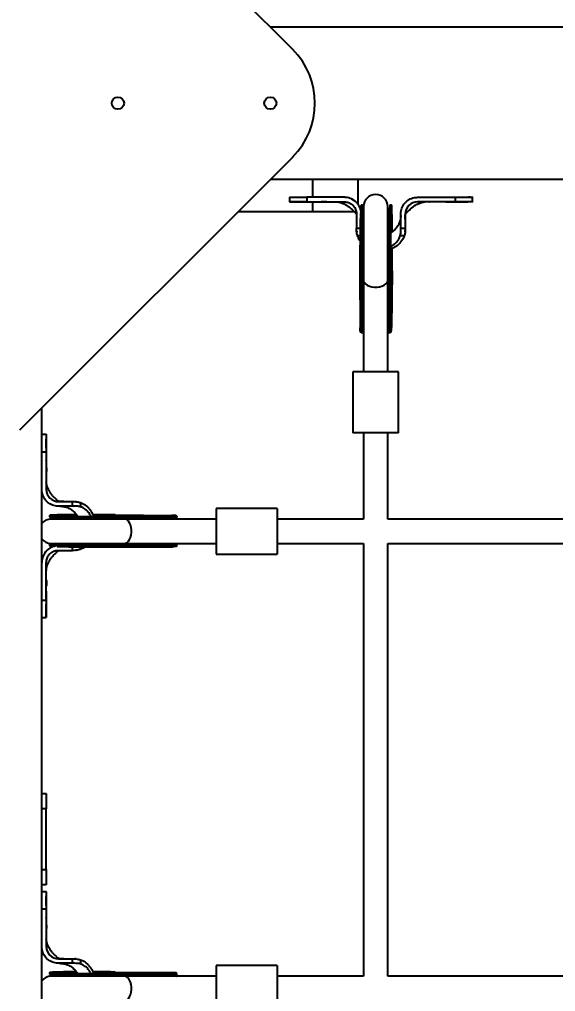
# Model space of a CAD drawing. Header units: millimetres. Extents: x -5107 to 5368, y -4871 to 3692.
# Drawn here: x -1347 to -995, y 109 to 747 of the extents above; entities that cross this region are included whole.
import ezdxf

# ---------------------------------------------------------------- set-up
doc = ezdxf.new("R2010")
doc.units = ezdxf.units.MM
for name, color, linetype in [('DIKOM_ОБЪЕКТ', 7, 'Continuous'), ('DIKOM_РАЗМЕР_ЗОНА', 7, 'Continuous'), ('DIKOM_РАЗМЕР_ОБЪЕКТА', 7, 'Continuous')]:
    doc.layers.add(name, color=color, linetype=linetype)
doc.styles.add('style1', font='arial.ttf', dxfattribs={"width": 0.8})
doc.dimstyles.new('1-50', dxfattribs={"dimtxt": 300, "dimasz": 200, "dimexe": 100, "dimexo": 0, "dimgap": 100, "dimtad": 1, "dimdec": 0, "dimtxsty": 'style1', "dimcen": 0, "dimclrd": 7, "dimclre": 7, "dimadec": 1, "dimazin": 2, "dimtfac": 1, "dimtdec": 0, "dimtmove": 0, "dimatfit": 3, "dimfxl": 0, "dimlwd": 25, "dimlwe": 18, "dimarcsym": 0})

# ---------------------------------------------------------------- blocks, each defined once
blk = doc.blocks.new('*D1')
at = {"layer": 'Defpoints', "color": 0, "transparency": 16777216}
for p in [(-657.22, 2191.71), (-3179.73, -2108.29), (-657.22, -2108.29)]:
    blk.add_point(p, dxfattribs=at)
at = {"layer": 'DIKOM_РАЗМЕР_ОБЪЕКТА', "color": 7, "lineweight": 18, "transparency": 16777216}
for p, q in [((-657.22, 2191.71), (-3279.73, 2191.71)), ((-657.22, -2108.29), (-3279.73, -2108.29))]:
    blk.add_line(p, q, dxfattribs=at)
at = {"layer": 'DIKOM_РАЗМЕР_ОБЪЕКТА', "color": 7, "lineweight": 25, "transparency": 16777216}
blk.add_line((-3179.73, 1991.71), (-3179.73, -1908.29), dxfattribs=at)
at = {"layer": 'DIKOM_РАЗМЕР_ОБЪЕКТА', "color": 7, "transparency": 16777216}
for points in [[(-3213.07, 1991.71), (-3146.4, 1991.71), (-3179.73, 2191.71)], [(-3213.07, -1908.29), (-3146.4, -1908.29), (-3179.73, -2108.29)]]:
    blk.add_solid(points, dxfattribs=at)
at = {"layer": 'DIKOM_РАЗМЕР_ОБЪЕКТА', "color": 0, "transparency": 16777216, "insert": (-3433.01, -12.59), "char_height": 300, "attachment_point": 5, "rotation": 90, "style": 'style1'}
blk.add_mtext('4300', dxfattribs=at)
blk = doc.blocks.new('*D3')
at = {"layer": 'Defpoints', "color": 0, "transparency": 16777216}
for p in [(-1157.22, 3691.71), (-4657.36, -3608.29), (-1157.22, -3608.29)]:
    blk.add_point(p, dxfattribs=at)
at = {"layer": 'DIKOM_РАЗМЕР_ЗОНА', "color": 7, "lineweight": 18, "transparency": 16777216}
for p, q in [((-1157.22, 3691.71), (-4757.36, 3691.71)), ((-1157.22, -3608.29), (-4757.36, -3608.29))]:
    blk.add_line(p, q, dxfattribs=at)
at = {"layer": 'DIKOM_РАЗМЕР_ЗОНА', "color": 7, "lineweight": 25, "transparency": 16777216}
blk.add_line((-4657.36, 3491.71), (-4657.36, -3408.29), dxfattribs=at)
at = {"layer": 'DIKOM_РАЗМЕР_ЗОНА', "color": 7, "transparency": 16777216}
for points in [[(-4690.69, 3491.71), (-4624.02, 3491.71), (-4657.36, 3691.71)], [(-4690.69, -3408.29), (-4624.02, -3408.29), (-4657.36, -3608.29)]]:
    blk.add_solid(points, dxfattribs=at)
at = {"layer": 'DIKOM_РАЗМЕР_ЗОНА', "color": 0, "transparency": 16777216, "insert": (-4910.63, 41.71), "char_height": 300, "attachment_point": 5, "rotation": 90, "style": 'style1'}
blk.add_mtext('7300', dxfattribs=at)

msp = doc.modelspace()

# ---------------------------------------------------------------- linework, layer by layer
at = {"layer": 'DIKOM_ОБЪЕКТ'}
for p, q in [((-1167.57, 727.06), (-1346.86, 906.35)), ((-132.22, 741.71), (-1182.22, 741.71)), ((-1167.57, 656.35), (-1346.86, 477.06)), ((-132.22, 641.71), (-1182.22, 641.71)), ((-1154.64, 641.71), (-1154.64, 629.95)), ((-1124.64, 625.23), (-1124.64, 641.71)), ((-1169.65, 629.95), (-1169.65, 626.95)), ((-1169.65, 626.95), (-1164.37, 626.95)), ((-1163.06, 626.95), (-1166.16, 626.95)), ((-1163.28, 626.95), (-1165.53, 626.95)), ((-1158.37, 629.95), (-1158.37, 626.95)), ((-1133.65, 629.95), (-1158.37, 629.95)), ((-1158.37, 626.95), (-1133.65, 626.95)), ((-1154.64, 626.95), (-1154.64, 620.71)), ((-1126.92, 627.65), (-1128.67, 628.7)), ((-1126.21, 626.99), (-1126.54, 627.29)), ((-1085.65, 629.95), (-1060.93, 629.95)), ((-1060.93, 626.95), (-1085.65, 626.95)), ((-1062.16, 626.95), (-1055.53, 626.95)), ((-1060.93, 629.95), (-1060.93, 626.95)), ((-1060.76, 626.95), (-1060.36, 626.95)), ((-1055.46, 626.95), (-1052.72, 626.95)), ((-1049.65, 626.95), (-1049.65, 629.95)), ((-1203.22, 620.71), (-1154.64, 620.71)), ((-1154.64, 620.71), (-1127.28, 620.71)), ((-1125.65, 618.95), (-1125.65, 617.95)), ((-1121.7, 624.85), (-1122.7, 624.85)), ((-1121.09, 623.77), (-1121.09, 575.77)), ((-1105.09, 575.77), (-1105.09, 623.77)), ((-1102.71, 624.77), (-1103.71, 624.78)), ((-1096.65, 617.95), (-1096.65, 618.95)), ((-1093.65, 618.95), (-1093.65, 617.95)), ((-1125.65, 617.95), (-1125.65, 609.81)), ((-1096.65, 609.81), (-1096.65, 617.95)), ((-1093.65, 617.95), (-1093.65, 609.81)), ((-1125.65, 609.81), (-1123.27, 609.81)), ((-1125.57, 607.7), (-1125.55, 607.13)), ((-1096.65, 609.81), (-1093.65, 609.81)), ((-1093.71, 607.32), (-1093.7, 608.11)), ((-1093.7, 607.6), (-1093.68, 608.3)), ((-1123.34, 604.6), (-1124.98, 604.6)), ((-1094.32, 604.6), (-1097.03, 604.6)), ((-1123.41, 580.91), (-1122.41, 580.91)), ((-1123.41, 580.91), (-1123.23, 544.24)), ((-1122.41, 580.91), (-1122.23, 544.23)), ((-1104.57, 581.58), (-1104.42, 580.99)), ((-1104.42, 580.84), (-1103.42, 580.84)), ((-1104.42, 580.84), (-1104.23, 544.16)), ((-1103.42, 580.84), (-1103.41, 580.92)), ((-1103.42, 580.84), (-1103.23, 544.16)), ((-1103.22, 543.13), (-1103.41, 580.92)), ((-1102.33, 581.81), (-1102.77, 544.55)), ((-1121.09, 575.77), (-1121.09, 515.49)), ((-1105.09, 515.49), (-1105.09, 575.77)), ((-1123.23, 544.24), (-1122.23, 544.23)), ((-1104.23, 544.16), (-1103.23, 544.16)), ((-1122.69, 541.35), (-1121.64, 541.35)), ((-1104.67, 541.28), (-1103.61, 541.28)), ((-1128.09, 515.49), (-1128.09, 475.49)), ((-1113.09, 515.49), (-1128.09, 515.49)), ((-1098.09, 515.49), (-1113.09, 515.49)), ((-1098.09, 475.49), (-1098.09, 515.49)), ((-1332.22, -808.29), (-1332.22, 491.71)), ((-1329.22, 474.28), (-1332.22, 474.28)), ((-1113.09, 475.49), (-1128.09, 475.49)), ((-1121.09, 475.49), (-1121.09, 418.83)), ((-1098.09, 475.49), (-1113.09, 475.49)), ((-1105.09, 418.83), (-1105.09, 475.49)), ((-1329.22, 468.46), (-1329.22, 471.2)), ((-1329.21, 461.76), (-1329.22, 468.4)), ((-1332.22, 462.99), (-1329.22, 462.99)), ((-1329.22, 463.17), (-1329.22, 463.56)), ((-1329.22, 462.99), (-1329.22, 438.28)), ((-1321.22, 430.28), (-1320.22, 430.28)), ((-1320.22, 430.28), (-1312.08, 430.28)), ((-1312.08, 427.28), (-1312.08, 430.28)), ((-1309.87, 430.23), (-1310.56, 430.24)), ((-1309.58, 430.21), (-1310.37, 430.23)), ((-1306.87, 429.61), (-1306.87, 426.89)), ((-1327.04, 421.22), (-1327.04, 420.22)), ((-1320.22, 427.28), (-1321.22, 427.28)), ((-1312.08, 427.28), (-1320.22, 427.28)), ((-1284.08, 421.59), (-1246.81, 421.16)), ((-1177.75, 425.83), (-1217.75, 425.83)), ((-1217.75, 425.83), (-1217.75, 410.83)), ((-1177.75, 425.83), (-1177.75, 410.83)), ((-1278.04, 418.83), (-1326.04, 418.83)), ((-1283.85, 419.35), (-1283.26, 419.51)), ((-1245.39, 420.7), (-1283.18, 420.51)), ((-1283.1, 420.51), (-1283.18, 420.51)), ((-1283.1, 420.51), (-1246.42, 420.69)), ((-1283.1, 419.51), (-1283.1, 420.51)), ((-1283.1, 419.51), (-1246.43, 419.69)), ((-1217.75, 418.83), (-1278.04, 418.83)), ((-1246.43, 419.69), (-1246.42, 420.69)), ((-1243.55, 419.26), (-1243.54, 420.31)), ((-1121.09, 418.83), (-1177.75, 418.83)), ((-821.09, 418.83), (-1105.09, 418.83)), ((-1217.75, 410.83), (-1217.75, 395.83)), ((-1177.75, 410.83), (-1177.75, 395.83)), ((-1327.11, 402.22), (-1327.11, 401.22)), ((-1326.04, 402.83), (-1278.04, 402.83)), ((-1278.04, 402.83), (-1217.75, 402.83)), ((-1243.62, 401.23), (-1243.61, 402.28)), ((-1177.75, 402.83), (-1121.09, 402.83)), ((-1121.09, 402.83), (-1121.09, 118.83)), ((-1105.09, 402.83), (-821.09, 402.83)), ((-1105.09, 118.83), (-1105.09, 402.83)), ((-1329.92, 397.01), (-1330.96, 395.25)), ((-1329.25, 397.71), (-1329.55, 397.38)), ((-1321.22, 398.28), (-1320.22, 398.28)), ((-1320.22, 398.28), (-1312.08, 398.28)), ((-1312.08, 398.28), (-1312.08, 400.65)), ((-1309.96, 398.36), (-1309.39, 398.37)), ((-1306.87, 400.59), (-1306.87, 398.94)), ((-1283.18, 400.51), (-1283.17, 401.51)), ((-1283.18, 400.51), (-1246.5, 400.7)), ((-1283.17, 401.51), (-1246.5, 401.7)), ((-1246.5, 400.7), (-1246.5, 401.7)), ((-1217.75, 395.83), (-1177.75, 395.83)), ((-1329.22, 365.56), (-1329.22, 390.28)), ((-1332.22, 365.56), (-1329.22, 365.56)), ((-1329.22, 360.87), (-1329.22, 357.76)), ((-1329.22, 360.64), (-1329.22, 358.4)), ((-1329.22, 354.28), (-1329.22, 359.55)), ((-1332.22, 354.28), (-1329.22, 354.28)), ((-1332.22, 238.75), (-1329.22, 238.75)), ((-1329.22, 238.75), (-1329.22, 228.75)), ((-1329.22, 228.75), (-1332.22, 228.75)), ((-1329.22, 188.75), (-1329.22, 228.75)), ((-1332.22, 188.75), (-1329.22, 188.75)), ((-1329.22, 188.75), (-1329.22, 178.75)), ((-1329.22, 178.75), (-1332.22, 178.75)), ((-1329.22, 174.28), (-1332.22, 174.28)), ((-1329.22, 168.46), (-1329.22, 171.2)), ((-1329.21, 161.76), (-1329.22, 168.4)), ((-1332.22, 162.99), (-1329.22, 162.99)), ((-1329.22, 163.17), (-1329.22, 163.56)), ((-1329.22, 162.99), (-1329.22, 138.28)), ((-1321.22, 130.28), (-1320.22, 130.28)), ((-1320.22, 130.28), (-1312.08, 130.28)), ((-1312.08, 127.28), (-1312.08, 130.28)), ((-1309.87, 130.23), (-1310.56, 130.24)), ((-1309.58, 130.21), (-1310.37, 130.23)), ((-1306.87, 129.61), (-1306.87, 126.89)), ((-1327.04, 121.22), (-1327.04, 120.22)), ((-1320.22, 127.28), (-1321.22, 127.28)), ((-1312.08, 127.28), (-1320.22, 127.28)), ((-1284.08, 121.59), (-1246.81, 121.16)), ((-1177.75, 125.83), (-1217.75, 125.83)), ((-1217.75, 125.83), (-1217.75, 110.83)), ((-1177.75, 125.83), (-1177.75, 110.83)), ((-1278.04, 118.83), (-1326.04, 118.83)), ((-1283.85, 119.35), (-1283.26, 119.51)), ((-1245.39, 120.7), (-1283.18, 120.51)), ((-1283.1, 120.51), (-1283.18, 120.51)), ((-1283.1, 120.51), (-1246.42, 120.69)), ((-1283.1, 119.51), (-1283.1, 120.51)), ((-1283.1, 119.51), (-1246.43, 119.69)), ((-1217.75, 118.83), (-1278.04, 118.83)), ((-1246.43, 119.69), (-1246.42, 120.69)), ((-1243.55, 119.26), (-1243.54, 120.31)), ((-1121.09, 118.83), (-1177.75, 118.83)), ((-821.09, 118.83), (-1105.09, 118.83)), ((-1217.75, 110.83), (-1217.75, 95.83)), ((-1177.75, 110.83), (-1177.75, 95.83))]:
    msp.add_line(p, q, dxfattribs=at)
at = {"layer": 'DIKOM_ОБЪЕКТ', "flags": 128}
for points in [[(-1123.05, 619.75), (-1123.06, 619.31), (-1123.12, 617.27), (-1123.18, 614.96), (-1123.23, 612.41), (-1123.27, 609.65), (-1123.31, 606.7), (-1123.35, 603.61), (-1123.38, 600.4), (-1123.4, 597.12), (-1123.42, 593.8), (-1123.43, 590.49), (-1123.43, 587.21), (-1123.42, 584), (-1123.41, 580.91)], [(-1121.38, 618.91), (-1121.4, 619.9), (-1121.45, 621.55), (-1121.5, 622.88), (-1121.56, 623.88), (-1121.62, 624.53), (-1121.68, 624.83), (-1121.75, 624.77), (-1121.81, 624.36), (-1121.88, 623.59), (-1121.94, 622.49), (-1122, 621.05), (-1122.06, 619.31), (-1122.12, 617.27), (-1122.18, 614.96), (-1122.23, 612.41), (-1122.27, 609.64), (-1122.31, 606.7), (-1122.35, 603.6), (-1122.38, 600.4), (-1122.4, 597.12), (-1122.42, 593.8), (-1122.43, 590.48), (-1122.43, 587.2), (-1122.42, 584), (-1122.41, 580.91)], [(-1103.71, 624.78), (-1103.75, 624.7), (-1103.81, 624.29), (-1103.88, 623.52), (-1103.94, 622.42), (-1104.01, 620.98), (-1104.07, 619.24), (-1104.12, 617.2), (-1104.18, 614.89), (-1104.23, 612.34), (-1104.28, 609.57), (-1104.32, 606.63), (-1104.35, 603.53), (-1104.38, 600.33), (-1104.4, 597.05), (-1104.42, 593.73), (-1104.43, 590.41), (-1104.43, 587.13), (-1104.43, 583.93), (-1104.42, 580.84)], [(-1102.24, 607.36), (-1102.24, 607.59), (-1102.26, 610.48), (-1102.29, 613.18), (-1102.32, 615.65), (-1102.36, 617.88), (-1102.41, 619.83), (-1102.46, 621.47), (-1102.51, 622.8), (-1102.56, 623.8), (-1102.62, 624.45), (-1102.69, 624.75), (-1102.75, 624.69), (-1102.81, 624.28), (-1102.88, 623.52), (-1102.94, 622.41), (-1103.01, 620.98), (-1103.07, 619.23), (-1103.12, 617.19), (-1103.18, 614.89), (-1103.23, 612.33), (-1103.28, 609.57), (-1103.32, 606.62), (-1103.35, 603.53), (-1103.38, 600.32), (-1103.4, 597.04), (-1103.42, 593.73), (-1103.43, 590.41), (-1103.43, 587.13), (-1103.43, 583.93), (-1103.42, 580.84)], [(-1102.33, 581.81), (-1102.3, 584.94), (-1102.27, 588.17), (-1102.25, 591.47), (-1102.23, 594.79), (-1102.23, 596.41)], [(-1105.09, 582.29), (-1104.58, 581.59), (-1104.57, 581.58)], [(-1121.09, 575.77), (-1120.99, 575), (-1120.53, 574), (-1119.72, 573.08), (-1118.6, 572.29), (-1117.22, 571.66), (-1115.65, 571.22), (-1113.96, 571), (-1112.23, 571), (-1110.54, 571.22), (-1108.97, 571.66), (-1107.59, 572.29), (-1106.47, 573.08), (-1105.66, 574), (-1105.2, 575), (-1105.09, 575.77)], [(-1329.2, 446.12), (-1329.2, 446.26), (-1329.2, 446.41)], [(-1309.62, 421.68), (-1309.85, 421.68), (-1312.74, 421.66), (-1315.44, 421.63), (-1317.92, 421.6), (-1320.14, 421.56), (-1322.09, 421.52), (-1323.74, 421.47), (-1325.07, 421.42), (-1326.06, 421.36), (-1326.72, 421.3), (-1327.02, 421.24), (-1326.96, 421.17), (-1326.55, 421.11), (-1325.78, 421.05), (-1324.68, 420.98), (-1323.24, 420.92), (-1321.5, 420.86), (-1319.46, 420.8), (-1317.15, 420.75), (-1314.6, 420.69), (-1311.83, 420.65), (-1308.89, 420.61), (-1305.79, 420.57), (-1302.59, 420.54), (-1299.31, 420.52), (-1295.99, 420.5), (-1292.67, 420.5), (-1289.39, 420.49), (-1286.19, 420.5), (-1283.1, 420.51)], [(-1284.08, 421.59), (-1287.21, 421.63), (-1290.44, 421.66), (-1293.73, 421.68), (-1297.06, 421.69), (-1298.67, 421.7)], [(-1327.04, 420.22), (-1326.96, 420.17), (-1326.55, 420.11), (-1325.79, 420.05), (-1324.68, 419.98), (-1323.25, 419.92), (-1321.5, 419.86), (-1319.46, 419.8), (-1317.15, 419.75), (-1314.6, 419.69), (-1311.84, 419.65), (-1308.89, 419.61), (-1305.8, 419.57), (-1302.59, 419.54), (-1299.31, 419.52), (-1295.99, 419.5), (-1292.68, 419.5), (-1289.4, 419.49), (-1286.19, 419.5), (-1283.1, 419.51)], [(-1284.55, 418.83), (-1283.86, 419.35), (-1283.85, 419.35)], [(-1278.04, 402.83), (-1277.26, 402.94), (-1276.26, 403.4), (-1275.34, 404.21), (-1274.55, 405.33), (-1273.92, 406.71), (-1273.49, 408.28), (-1273.26, 409.97), (-1273.26, 411.7), (-1273.49, 413.38), (-1273.92, 414.95), (-1274.55, 416.33), (-1275.34, 417.45), (-1276.26, 418.26), (-1277.26, 418.72), (-1278.04, 418.83)], [(-1321.17, 402.55), (-1322.16, 402.52), (-1323.81, 402.47), (-1325.14, 402.42), (-1326.14, 402.36), (-1326.79, 402.3), (-1327.09, 402.24), (-1327.03, 402.18), (-1326.62, 402.11), (-1325.86, 402.05), (-1324.75, 401.98), (-1323.32, 401.92), (-1321.57, 401.86), (-1319.53, 401.8), (-1317.22, 401.75), (-1314.67, 401.7), (-1311.91, 401.65), (-1308.96, 401.61), (-1305.87, 401.58), (-1302.66, 401.55), (-1299.38, 401.52), (-1296.06, 401.51), (-1292.75, 401.5), (-1289.47, 401.5), (-1286.26, 401.5), (-1283.17, 401.51)], [(-1322.01, 400.88), (-1321.57, 400.86), (-1319.54, 400.8), (-1317.23, 400.75), (-1314.68, 400.7), (-1311.91, 400.65), (-1308.97, 400.61), (-1305.87, 400.58), (-1302.67, 400.55), (-1299.39, 400.52), (-1296.07, 400.51), (-1292.75, 400.5), (-1289.47, 400.5), (-1286.27, 400.5), (-1283.18, 400.51)], [(-1329.2, 146.12), (-1329.2, 146.26), (-1329.2, 146.41)], [(-1309.62, 121.68), (-1309.85, 121.68), (-1312.74, 121.66), (-1315.44, 121.63), (-1317.92, 121.6), (-1320.14, 121.56), (-1322.09, 121.52), (-1323.74, 121.47), (-1325.07, 121.42), (-1326.06, 121.36), (-1326.72, 121.3), (-1327.02, 121.24), (-1326.96, 121.17), (-1326.55, 121.11), (-1325.78, 121.05), (-1324.68, 120.98), (-1323.24, 120.92), (-1321.5, 120.86), (-1319.46, 120.8), (-1317.15, 120.75), (-1314.6, 120.69), (-1311.83, 120.65), (-1308.89, 120.61), (-1305.79, 120.57), (-1302.59, 120.54), (-1299.31, 120.52), (-1295.99, 120.5), (-1292.67, 120.49), (-1289.39, 120.49), (-1286.19, 120.5), (-1283.1, 120.51)], [(-1284.08, 121.59), (-1287.21, 121.63), (-1290.44, 121.66), (-1293.73, 121.68), (-1297.06, 121.69), (-1298.67, 121.7)], [(-1327.04, 120.22), (-1326.96, 120.17), (-1326.55, 120.11), (-1325.79, 120.05), (-1324.68, 119.98), (-1323.25, 119.92), (-1321.5, 119.86), (-1319.46, 119.8), (-1317.15, 119.75), (-1314.6, 119.69), (-1311.84, 119.65), (-1308.89, 119.61), (-1305.8, 119.57), (-1302.59, 119.54), (-1299.31, 119.52), (-1295.99, 119.5), (-1292.68, 119.5), (-1289.4, 119.49), (-1286.19, 119.5), (-1283.1, 119.51)], [(-1284.55, 118.83), (-1283.86, 119.35), (-1283.85, 119.35)], [(-1278.04, 102.83), (-1277.26, 102.94), (-1276.26, 103.4), (-1275.34, 104.21), (-1274.55, 105.33), (-1273.92, 106.71), (-1273.49, 108.28), (-1273.26, 109.97), (-1273.26, 111.7), (-1273.49, 113.38), (-1273.92, 114.95), (-1274.55, 116.33), (-1275.34, 117.45), (-1276.26, 118.26), (-1277.26, 118.72), (-1278.04, 118.83)]]:
    msp.add_lwpolyline(points, dxfattribs=at)
at = {"layer": 'DIKOM_ОБЪЕКТ'}
for centre in [(-1282.22, 691.71), (-1182.22, 691.71)]:
    msp.add_circle(centre, 4, dxfattribs=at)
for centre, radius, start, end in [((-1202.93, 691.71), 50, 315, 45), ((-1113.09, 623.77), 8, 0, 180), ((-1085.65, 618.95), 8, 90.00105, 179.9998), ((-1105.27, 621.74), 17.71, 169.87961, 180.35966), ((-1119.83, 580.44), 2.63, 118.8168, 169.59376), ((-1104.98, 581.4), 2.68, 8.80674, 56.04445), ((-1321.22, 438.28), 8, 180.0002, 269.99895), ((-1283.67, 418.95), 2.68, 98.77553, 146.08981), ((-1326.04, 410.83), 8, 90, 140.57041), ((-1326.04, 410.83), 8, 219.42959, 270), ((-1282.7, 404.1), 2.63, 208.79314, 259.6009), ((-1324, 418.73), 17.78, 259.9025, 270.33731), ((-1321.22, 138.28), 8, 180.00081, 269.99834), ((-1283.67, 118.95), 2.68, 98.77149, 146.09385), ((-1326.04, 110.83), 8, 90, 140.57041)]:
    msp.add_arc(centre, radius, start, end, dxfattribs=at)
for points, knots in [([(-1169.63, 629.95), (-1169.59, 629.95), (-1169.5, 629.95), (-1168.66, 629.95), (-1167.31, 629.95), (-1165.44, 629.95), (-1163.26, 629.95), (-1160.88, 629.95), (-1159.21, 629.95), (-1158.37, 629.95)], [0, 0, 0, 0, 0.144051, 0.292539, 0.445325, 0.593806, 0.746584, 0.872025, 1, 1, 1, 1]), ([(-1158.37, 626.95), (-1158.45, 626.95), (-1158.86, 626.95), (-1160.58, 626.95), (-1162.99, 626.95), (-1165.53, 626.95), (-1167.37, 626.95), (-1168.7, 626.95), (-1169.51, 626.95), (-1169.59, 626.95), (-1169.63, 626.95)], [0, 0, 0, 0, 0.012382, 0.061892, 0.261131, 0.409638, 0.562458, 0.710967, 0.863781, 1, 1, 1, 1]), ([(-1164.37, 626.95), (-1163.99, 626.95), (-1163.2, 626.95), (-1161.99, 626.95), (-1161.37, 626.95)], [0, 0, 0, 0, 0.492055, 1, 1, 1, 1]), ([(-1164.01, 626.95), (-1162.9, 626.95), (-1160.56, 626.95), (-1158.07, 626.95), (-1156.77, 626.95)], [0, 0, 0, 0, 0.478165, 1, 1, 1, 1]), ([(-1158.76, 626.95), (-1157.82, 626.95), (-1155.86, 626.95), (-1153.35, 626.95), (-1152.04, 626.95)], [0, 0, 0, 0, 0.477456, 1, 1, 1, 1]), ([(-1145.2, 626.95), (-1145.18, 626.95), (-1145.11, 626.95), (-1145.5, 626.95), (-1146.33, 626.95), (-1147.51, 626.95), (-1148.43, 626.95), (-1148.85, 626.95)], [0, 0, 0, 0, 0.064241, 0.306787, 0.549332, 0.791856, 1, 1, 1, 1]), ([(-1138.84, 626.94), (-1138.76, 626.94), (-1138.6, 626.94), (-1138.43, 626.94), (-1138.35, 626.94)], [0, 0, 0, 0, 0.4981281, 1, 1, 1, 1]), ([(-1138.52, 626.95), (-1138.15, 626.93), (-1137.45, 626.89), (-1135.63, 626.41), (-1133.89, 625.7), (-1132.46, 624.93), (-1131.37, 624.22), (-1130.45, 623.57), (-1129.57, 622.85), (-1128.61, 622), (-1127.71, 620.96), (-1126.84, 620.19), (-1126.24, 619.49), (-1125.84, 618.98), (-1125.74, 618.73), (-1125.72, 618.67), (-1125.71, 618.64), (-1125.7, 618.61), (-1125.69, 618.57), (-1125.66, 618.48), (-1125.66, 618.42), (-1125.65, 618.37), (-1125.65, 618.07), (-1125.65, 617.96), (-1125.65, 617.92)], [0, 0, 0, 0, 0.150022, 0.285111, 0.400982, 0.491059, 0.549653, 0.595435, 0.653441, 0.721444, 0.78823, 0.844917, 0.895826, 0.920024, 0.924451, 0.92612, 0.927574, 0.929021, 0.9306, 0.934411, 0.957287, 0.976122, 0.990797, 1, 1, 1, 1]), ([(-1122.69, 619.75), (-1122.7, 619.91), (-1122.78, 621.3), (-1123.59, 623.88), (-1125.79, 626.95), (-1128.89, 629.1), (-1131.68, 629.89), (-1133.28, 629.94), (-1133.65, 629.95)], [0, 0, 0, 0, 0.029087, 0.255524, 0.481951, 0.707372, 0.932903, 1, 1, 1, 1]), ([(-1133.65, 626.95), (-1133.42, 626.95), (-1132.3, 626.92), (-1130.31, 626.39), (-1128.04, 624.87), (-1126.4, 622.68), (-1125.72, 620.58), (-1125.66, 619.32), (-1125.65, 618.95)], [0, 0, 0, 0, 0.0541175, 0.2683316, 0.4825345, 0.6972855, 0.9119819, 1, 1, 1, 1]), ([(-1126.42, 627.25), (-1126.48, 627.3), (-1126.6, 627.4), (-1126.71, 627.49), (-1126.77, 627.54)], [0, 0, 0, 0, 0.500181, 1, 1, 1, 1]), ([(-1096.65, 618.95), (-1096.65, 619.04), (-1096.64, 619.46), (-1096.53, 621.12), (-1095.73, 623.86), (-1093.53, 626.92), (-1090.45, 629.08), (-1087.65, 629.89), (-1086.03, 629.94), (-1085.65, 629.95)], [0, 0, 0, 0, 0.014809, 0.07411, 0.288778, 0.503465, 0.718034, 0.933097, 1, 1, 1, 1]), ([(-1093.65, 615.64), (-1093.65, 615.6), (-1093.65, 615.53), (-1093.65, 615.71), (-1093.65, 616.37), (-1093.65, 617.1), (-1093.65, 617.64), (-1093.65, 618.15), (-1093.65, 618.41), (-1093.63, 618.49), (-1093.63, 618.53), (-1093.6, 618.6), (-1093.59, 618.63), (-1093.58, 618.66), (-1093.57, 618.69), (-1093.54, 618.75), (-1093.45, 618.99), (-1093.04, 619.5), (-1092.41, 620.23), (-1091.49, 621.07), (-1090.55, 622.1), (-1089.61, 622.95), (-1088.78, 623.61), (-1087.91, 624.23), (-1086.83, 624.93), (-1085.39, 625.7), (-1083.62, 626.41), (-1081.77, 626.89), (-1081.06, 626.93), (-1080.68, 626.95)], [0, 0, 0, 0, 0.038805, 0.073969, 0.124841, 0.172223, 0.205996, 0.227861, 0.241701, 0.25434, 0.268539, 0.27144, 0.272633, 0.273738, 0.274874, 0.276188, 0.279639, 0.298267, 0.337818, 0.388346, 0.446677, 0.494113, 0.533659, 0.567927, 0.614052, 0.684938, 0.776099, 0.882285, 1, 1, 1, 1]), ([(-1077.81, 626.94), (-1077.76, 626.94), (-1077.66, 626.94), (-1077.56, 626.94), (-1077.51, 626.94)], [0, 0, 0, 0, 0.498399, 1, 1, 1, 1]), ([(-1070.42, 626.95), (-1070.47, 626.95), (-1071.02, 626.95), (-1072.01, 626.95), (-1073.19, 626.95), (-1073.91, 626.95), (-1074.22, 626.95), (-1074.14, 626.95), (-1074.14, 626.95)], [0, 0, 0, 0, 0.022189, 0.263629, 0.505075, 0.746545, 0.988001, 1, 1, 1, 1]), ([(-1066.97, 626.95), (-1065.66, 626.95), (-1063.16, 626.95), (-1061.21, 626.95), (-1060.28, 626.95)], [0, 0, 0, 0, 0.522446, 1, 1, 1, 1]), ([(-1060.93, 629.95), (-1060.85, 629.95), (-1060.47, 629.95), (-1058.89, 629.95), (-1056.58, 629.95), (-1054.06, 629.95), (-1052.16, 629.95), (-1050.73, 629.95), (-1049.91, 629.95), (-1049.57, 629.95), (-1049.66, 629.95), (-1049.66, 629.95)], [0, 0, 0, 0, 0.011402, 0.056976, 0.240213, 0.388697, 0.541493, 0.68998, 0.842775, 0.991264, 1, 1, 1, 1]), ([(-1049.67, 626.95), (-1049.66, 626.95), (-1049.57, 626.95), (-1049.93, 626.95), (-1050.78, 626.95), (-1052.22, 626.95), (-1054.15, 626.95), (-1056.93, 626.95), (-1059.42, 626.95), (-1060.93, 626.95)], [0, 0, 0, 0, 0.012296, 0.165143, 0.313683, 0.466528, 0.615072, 0.767915, 1, 1, 1, 1]), ([(-1050.82, 629.95), (-1051.16, 629.95), (-1051.53, 629.95), (-1052.14, 629.95), (-1052.17, 629.95)], [0, 0, 0, 0, 0.953997, 1, 1, 1, 1]), ([(-1104.39, 620.44), (-1104.43, 620.47), (-1104.51, 620.53), (-1104.92, 620), (-1105.09, 619.78)], [0, 0, 0, 0, 0.5745724, 1, 1, 1, 1]), ([(-1103.59, 581.66), (-1103.59, 582.72), (-1103.6, 584.81), (-1103.61, 588.06), (-1103.61, 591.26), (-1103.61, 594.39), (-1103.6, 597.4), (-1103.59, 601.13), (-1103.58, 605.35), (-1103.56, 609.67), (-1103.56, 613.1), (-1103.58, 615.68), (-1103.63, 617.5), (-1103.72, 618.63), (-1103.8, 619.24), (-1103.93, 619.29), (-1103.97, 619.31)], [0, 0, 0, 0, 0.069556, 0.136975, 0.202236, 0.265316, 0.3262, 0.384871, 0.495389, 0.596974, 0.689601, 0.773294, 0.848129, 0.91423, 0.971786, 1, 1, 1, 1]), ([(-1096.65, 618), (-1096.66, 617.57), (-1096.68, 616.72), (-1096.87, 615.47), (-1097.16, 614.26), (-1097.75, 612.57), (-1098.87, 610.47), (-1100.81, 608.32), (-1102.44, 606.98), (-1103.44, 606.56), (-1103.58, 606.5)], [0, 0, 0, 0, 0.090615, 0.180694, 0.268659, 0.354307, 0.562601, 0.767897, 0.969539, 1, 1, 1, 1]), ([(-1125.65, 608.73), (-1125.65, 608.83), (-1125.65, 609.19), (-1125.65, 609.55), (-1125.65, 609.81)], [0, 0, 0, 0, 0.256329, 1, 1, 1, 1]), ([(-1124.98, 604.6), (-1125.18, 605.26), (-1125.57, 606.6), (-1125.62, 608.02), (-1125.65, 608.73)], [0, 0, 0, 0, 0.491577, 1, 1, 1, 1]), ([(-1097.03, 604.6), (-1097.01, 604.68), (-1096.89, 605.09), (-1096.74, 605.83), (-1096.66, 606.67), (-1096.64, 607.86), (-1096.65, 608.85), (-1096.65, 609.67), (-1096.65, 609.81)], [0, 0, 0, 0, 0.048339, 0.242025, 0.435697, 0.532415, 0.919383, 1, 1, 1, 1]), ([(-1093.65, 608.73), (-1093.67, 608.04), (-1093.72, 606.63), (-1094.11, 605.28), (-1094.32, 604.6)], [0, 0, 0, 0, 0.492163, 1, 1, 1, 1]), ([(-1093.65, 609.81), (-1093.65, 609.72), (-1093.65, 609.36), (-1093.65, 609), (-1093.65, 608.73)], [0, 0, 0, 0, 0.256317, 1, 1, 1, 1]), ([(-1123.36, 601.51), (-1123.39, 601.54), (-1124, 602.26), (-1124.51, 603.34), (-1124.9, 604.39), (-1124.98, 604.6)], [0, 0, 0, 0, 0.039745, 0.803355, 1, 1, 1, 1]), ([(-1094.32, 604.6), (-1094.49, 604.17), (-1095.15, 602.48), (-1096.68, 600.34), (-1098.8, 598.38), (-1100.8, 597.07), (-1102.42, 596.22), (-1103.43, 595.93), (-1103.6, 595.88)], [0, 0, 0, 0, 0.1072, 0.415506, 0.589146, 0.76287, 0.958565, 1, 1, 1, 1]), ([(-1103.6, 597.64), (-1103.46, 597.69), (-1102.57, 598.02), (-1101.06, 599.01), (-1098.95, 600.84), (-1097.63, 602.85), (-1097.15, 604.27), (-1097.03, 604.6)], [0, 0, 0, 0, 0.044111, 0.287575, 0.540001, 0.892532, 1, 1, 1, 1]), ([(-1122.69, 541.41), (-1122.8, 541.41), (-1123.05, 541.4), (-1123.17, 541.97), (-1123.22, 542.93), (-1123.23, 543.82), (-1123.23, 544.24)], [0, 0, 0, 0, 0.189179, 0.465125, 0.746966, 1, 1, 1, 1]), ([(-1122.23, 544.23), (-1122.22, 543.75), (-1122.22, 542.78), (-1122.16, 541.79), (-1121.91, 541.33), (-1121.54, 541.31), (-1121.19, 541.5), (-1121.1, 541.55)], [0, 0, 0, 0, 0.236439, 0.472962, 0.706301, 0.928096, 1, 1, 1, 1]), ([(-1105.09, 541.46), (-1105, 541.41), (-1104.65, 541.21), (-1104.38, 541.3), (-1104.22, 541.84), (-1104.22, 542.81), (-1104.23, 543.71), (-1104.23, 544.16)], [0, 0, 0, 0, 0.086125, 0.324413, 0.547711, 0.776042, 1, 1, 1, 1]), ([(-1103.23, 544.16), (-1103.23, 543.67), (-1103.21, 542.7), (-1103.24, 541.74), (-1103.33, 541.27), (-1103.55, 541.32), (-1103.61, 541.34)], [0, 0, 0, 0, 0.294998, 0.590062, 0.881903, 1, 1, 1, 1]), ([(-1103.4, 541.5), (-1103.28, 541.5), (-1103, 541.5), (-1102.85, 542.08), (-1102.78, 543.09), (-1102.77, 544.06), (-1102.77, 544.55)], [0, 0, 0, 0, 0.189917, 0.454978, 0.72324, 1, 1, 1, 1]), ([(-1329.22, 474.25), (-1329.22, 474.26), (-1329.22, 474.35), (-1329.22, 474), (-1329.22, 473.14), (-1329.22, 471.71), (-1329.22, 469.77), (-1329.22, 467), (-1329.22, 464.5), (-1329.22, 462.99)], [0, 0, 0, 0, 0.0122964, 0.165142, 0.3136829, 0.4665305, 0.6150705, 0.7679187, 1, 1, 1, 1]), ([(-1329.22, 456.95), (-1329.21, 458.26), (-1329.21, 460.76), (-1329.21, 462.71), (-1329.21, 463.65)], [0, 0, 0, 0, 0.52245, 1, 1, 1, 1]), ([(-1329.22, 453.5), (-1329.22, 453.45), (-1329.22, 452.9), (-1329.21, 451.91), (-1329.21, 450.73), (-1329.21, 450.01), (-1329.22, 449.7), (-1329.22, 449.78), (-1329.22, 449.79)], [0, 0, 0, 0, 0.022179, 0.263636, 0.505095, 0.74654, 0.988003, 1, 1, 1, 1]), ([(-1317.91, 430.28), (-1317.87, 430.28), (-1317.79, 430.28), (-1317.97, 430.28), (-1318.63, 430.28), (-1319.36, 430.28), (-1319.91, 430.28), (-1320.41, 430.27), (-1320.68, 430.28), (-1320.75, 430.3), (-1320.79, 430.3), (-1320.86, 430.32), (-1320.89, 430.33), (-1320.92, 430.34), (-1320.95, 430.36), (-1321.02, 430.38), (-1321.26, 430.47), (-1321.76, 430.88), (-1322.49, 431.52), (-1323.33, 432.44), (-1324.36, 433.37), (-1325.22, 434.31), (-1325.88, 435.14), (-1326.5, 436.01), (-1327.19, 437.1), (-1327.97, 438.54), (-1328.68, 440.3), (-1329.15, 442.15), (-1329.19, 442.87), (-1329.22, 443.25)], [0, 0, 0, 0, 0.038805, 0.073968, 0.124841, 0.172223, 0.205993, 0.227862, 0.241702, 0.25434, 0.268538, 0.271437, 0.272635, 0.273739, 0.274883, 0.276193, 0.279645, 0.298271, 0.337818, 0.388349, 0.44668, 0.494119, 0.533658, 0.567928, 0.614053, 0.684939, 0.776099, 0.882283, 1, 1, 1, 1]), ([(-1321.22, 427.28), (-1321.3, 427.28), (-1321.73, 427.28), (-1323.38, 427.4), (-1326.13, 428.2), (-1329.19, 430.39), (-1331.34, 433.47), (-1332.15, 436.27), (-1332.2, 437.89), (-1332.22, 438.28)], [0, 0, 0, 0, 0.0147989, 0.0741063, 0.2887801, 0.5034542, 0.7180319, 0.9330861, 1, 1, 1, 1]), ([(-1312.08, 430.28), (-1311.98, 430.28), (-1311.62, 430.28), (-1311.26, 430.28), (-1311, 430.28)], [0, 0, 0, 0, 0.256137, 1, 1, 1, 1]), ([(-1310.99, 430.28), (-1310.3, 430.25), (-1308.89, 430.2), (-1307.55, 429.81), (-1306.87, 429.61)], [0, 0, 0, 0, 0.492104, 1, 1, 1, 1]), ([(-1306.87, 429.61), (-1306.43, 429.44), (-1304.74, 428.78), (-1302.6, 427.25), (-1300.65, 425.12), (-1299.33, 423.12), (-1298.49, 421.5), (-1298.19, 420.5), (-1298.14, 420.32)], [0, 0, 0, 0, 0.1071988, 0.4154969, 0.5891353, 0.7628571, 0.9585537, 1, 1, 1, 1]), ([(-1320.26, 427.28), (-1319.84, 427.27), (-1318.99, 427.24), (-1317.73, 427.06), (-1316.53, 426.76), (-1314.83, 426.17), (-1312.73, 425.05), (-1310.58, 423.11), (-1309.25, 421.49), (-1308.82, 420.48), (-1308.76, 420.35)], [0, 0, 0, 0, 0.090625, 0.180695, 0.268642, 0.354295, 0.562572, 0.767893, 0.969526, 1, 1, 1, 1]), ([(-1306.87, 426.89), (-1306.95, 426.91), (-1307.35, 427.03), (-1308.09, 427.18), (-1308.94, 427.27), (-1310.12, 427.28), (-1311.11, 427.28), (-1311.93, 427.28), (-1312.08, 427.28)], [0, 0, 0, 0, 0.048417, 0.2421, 0.435726, 0.532487, 0.919395, 1, 1, 1, 1]), ([(-1299.91, 420.32), (-1299.96, 420.46), (-1300.28, 421.36), (-1301.28, 422.86), (-1303.1, 424.98), (-1305.11, 426.3), (-1306.53, 426.78), (-1306.87, 426.89)], [0, 0, 0, 0, 0.044113, 0.287582, 0.540039, 0.892543, 1, 1, 1, 1]), ([(-1243.77, 420.53), (-1243.76, 420.64), (-1243.76, 420.92), (-1244.34, 421.07), (-1245.36, 421.14), (-1246.32, 421.15), (-1246.81, 421.16)], [0, 0, 0, 0, 0.189931, 0.454968, 0.72329, 1, 1, 1, 1]), ([(-1322.7, 419.54), (-1322.73, 419.49), (-1322.79, 419.41), (-1322.26, 419), (-1322.04, 418.83)], [0, 0, 0, 0, 0.57457, 1, 1, 1, 1]), ([(-1283.92, 420.34), (-1284.98, 420.33), (-1287.07, 420.32), (-1290.32, 420.32), (-1293.53, 420.31), (-1296.66, 420.32), (-1299.66, 420.32), (-1303.39, 420.33), (-1307.62, 420.35), (-1311.93, 420.36), (-1315.36, 420.36), (-1317.94, 420.34), (-1319.76, 420.3), (-1320.89, 420.21), (-1321.5, 420.12), (-1321.55, 419.99), (-1321.57, 419.95)], [0, 0, 0, 0, 0.069559, 0.136979, 0.20223, 0.265317, 0.326201, 0.384874, 0.495391, 0.596972, 0.689603, 0.773296, 0.848128, 0.914231, 0.971785, 1, 1, 1, 1]), ([(-1243.73, 418.83), (-1243.67, 418.92), (-1243.47, 419.27), (-1243.57, 419.54), (-1244.1, 419.7), (-1245.07, 419.7), (-1245.98, 419.7), (-1246.43, 419.69)], [0, 0, 0, 0, 0.086116, 0.324405, 0.547709, 0.776042, 1, 1, 1, 1]), ([(-1246.42, 420.69), (-1245.94, 420.7), (-1244.96, 420.71), (-1244, 420.68), (-1243.54, 420.59), (-1243.59, 420.37), (-1243.6, 420.31)], [0, 0, 0, 0, 0.294955, 0.590048, 0.881897, 1, 1, 1, 1]), ([(-1246.5, 401.7), (-1246.01, 401.7), (-1245.04, 401.71), (-1244.05, 401.76), (-1243.59, 402.02), (-1243.58, 402.38), (-1243.77, 402.74), (-1243.82, 402.83)], [0, 0, 0, 0, 0.2357164, 0.4715369, 0.7041853, 0.9253315, 1, 1, 1, 1]), ([(-1322.01, 401.23), (-1322.17, 401.23), (-1323.57, 401.14), (-1326.15, 400.33), (-1329.22, 398.14), (-1331.36, 395.03), (-1332.15, 392.24), (-1332.2, 390.64), (-1332.22, 390.28)], [0, 0, 0, 0, 0.029101, 0.255514, 0.481942, 0.707384, 0.932901, 1, 1, 1, 1]), ([(-1329.51, 397.5), (-1329.56, 397.44), (-1329.67, 397.32), (-1329.75, 397.21), (-1329.8, 397.16)], [0, 0, 0, 0, 0.500185, 1, 1, 1, 1]), ([(-1329.22, 385.41), (-1329.19, 385.77), (-1329.15, 386.47), (-1328.67, 388.29), (-1327.96, 390.03), (-1327.19, 391.46), (-1326.49, 392.56), (-1325.83, 393.48), (-1325.11, 394.36), (-1324.26, 395.31), (-1323.22, 396.21), (-1322.45, 397.09), (-1321.76, 397.68), (-1321.24, 398.08), (-1321, 398.18), (-1320.94, 398.2), (-1320.9, 398.22), (-1320.87, 398.23), (-1320.84, 398.24), (-1320.74, 398.26), (-1320.69, 398.26), (-1320.63, 398.28), (-1320.34, 398.28), (-1320.22, 398.28), (-1320.18, 398.28)], [0, 0, 0, 0, 0.150024, 0.285117, 0.400987, 0.491062, 0.549659, 0.595449, 0.653445, 0.721448, 0.788235, 0.844923, 0.895828, 0.920036, 0.924455, 0.926127, 0.927591, 0.929036, 0.930607, 0.93442, 0.957297, 0.976133, 0.990799, 1, 1, 1, 1]), ([(-1329.22, 390.28), (-1329.21, 390.5), (-1329.18, 391.62), (-1328.65, 393.61), (-1327.14, 395.88), (-1324.95, 397.52), (-1322.85, 398.21), (-1321.58, 398.26), (-1321.22, 398.28)], [0, 0, 0, 0, 0.054127, 0.268334, 0.482542, 0.6973, 0.912, 1, 1, 1, 1]), ([(-1311, 398.28), (-1311.09, 398.28), (-1311.45, 398.28), (-1311.81, 398.28), (-1312.08, 398.28)], [0, 0, 0, 0, 0.256701, 1, 1, 1, 1]), ([(-1306.87, 398.94), (-1307.53, 398.75), (-1308.87, 398.35), (-1310.28, 398.3), (-1311, 398.28)], [0, 0, 0, 0, 0.491697, 1, 1, 1, 1]), ([(-1303.77, 400.56), (-1303.8, 400.53), (-1304.52, 399.92), (-1305.61, 399.42), (-1306.65, 399.02), (-1306.87, 398.94)], [0, 0, 0, 0, 0.039686, 0.803421, 1, 1, 1, 1]), ([(-1243.68, 401.23), (-1243.67, 401.13), (-1243.67, 400.88), (-1244.23, 400.75), (-1245.19, 400.7), (-1246.08, 400.7), (-1246.5, 400.7)], [0, 0, 0, 0, 0.189174, 0.465134, 0.746934, 1, 1, 1, 1]), ([(-1329.2, 385.09), (-1329.2, 385.16), (-1329.2, 385.32), (-1329.2, 385.49), (-1329.2, 385.57)], [0, 0, 0, 0, 0.498082, 1, 1, 1, 1]), ([(-1329.21, 378.73), (-1329.22, 378.74), (-1329.22, 378.81), (-1329.21, 378.43), (-1329.21, 377.59), (-1329.21, 376.42), (-1329.21, 375.5), (-1329.22, 375.08)], [0, 0, 0, 0, 0.064244, 0.306797, 0.549342, 0.791892, 1, 1, 1, 1]), ([(-1329.21, 365.17), (-1329.21, 366.1), (-1329.21, 368.06), (-1329.21, 370.57), (-1329.22, 371.88)], [0, 0, 0, 0, 0.477465, 1, 1, 1, 1]), ([(-1329.22, 359.91), (-1329.22, 361.03), (-1329.21, 363.36), (-1329.21, 365.85), (-1329.21, 367.15)], [0, 0, 0, 0, 0.47816, 1, 1, 1, 1]), ([(-1329.22, 365.56), (-1329.22, 365.48), (-1329.22, 365.06), (-1329.22, 363.35), (-1329.22, 360.93), (-1329.22, 358.39), (-1329.22, 356.56), (-1329.22, 355.22), (-1329.22, 354.41), (-1329.22, 354.33), (-1329.22, 354.3)], [0, 0, 0, 0, 0.012375, 0.061894, 0.261125, 0.409636, 0.562455, 0.710965, 0.863782, 1, 1, 1, 1]), ([(-1329.22, 359.55), (-1329.22, 359.94), (-1329.22, 360.72), (-1329.22, 361.93), (-1329.21, 362.55)], [0, 0, 0, 0, 0.492051, 1, 1, 1, 1]), ([(-1329.22, 174.25), (-1329.22, 174.26), (-1329.22, 174.35), (-1329.22, 174), (-1329.22, 173.14), (-1329.22, 171.71), (-1329.22, 169.77), (-1329.22, 167), (-1329.22, 164.5), (-1329.22, 162.99)], [0, 0, 0, 0, 0.0122964, 0.1651418, 0.3136833, 0.4665309, 0.6150724, 0.7679187, 1, 1, 1, 1]), ([(-1329.22, 156.95), (-1329.21, 158.26), (-1329.21, 160.76), (-1329.21, 162.71), (-1329.21, 163.65)], [0, 0, 0, 0, 0.52245, 1, 1, 1, 1]), ([(-1329.22, 153.5), (-1329.22, 153.45), (-1329.22, 152.9), (-1329.21, 151.91), (-1329.21, 150.73), (-1329.21, 150.01), (-1329.22, 149.7), (-1329.22, 149.78), (-1329.22, 149.79)], [0, 0, 0, 0, 0.0221696, 0.2636275, 0.5050874, 0.7465378, 0.9880012, 1, 1, 1, 1]), ([(-1317.91, 130.28), (-1317.87, 130.28), (-1317.79, 130.28), (-1317.97, 130.28), (-1318.63, 130.28), (-1319.36, 130.28), (-1319.91, 130.28), (-1320.41, 130.27), (-1320.68, 130.28), (-1320.75, 130.3), (-1320.79, 130.3), (-1320.86, 130.32), (-1320.89, 130.33), (-1320.92, 130.34), (-1320.95, 130.36), (-1321.02, 130.38), (-1321.26, 130.47), (-1321.76, 130.88), (-1322.49, 131.52), (-1323.33, 132.44), (-1324.36, 133.37), (-1325.22, 134.31), (-1325.88, 135.14), (-1326.5, 136.01), (-1327.19, 137.1), (-1327.97, 138.54), (-1328.68, 140.3), (-1329.15, 142.15), (-1329.19, 142.87), (-1329.22, 143.25)], [0, 0, 0, 0, 0.038805, 0.073968, 0.124841, 0.172223, 0.205993, 0.227862, 0.241701, 0.25434, 0.268538, 0.271437, 0.272634, 0.273739, 0.274883, 0.276193, 0.279644, 0.298272, 0.337818, 0.38835, 0.446681, 0.494119, 0.533658, 0.567926, 0.614054, 0.684939, 0.776098, 0.882283, 1, 1, 1, 1]), ([(-1321.22, 127.28), (-1321.3, 127.28), (-1321.73, 127.28), (-1323.38, 127.4), (-1326.13, 128.2), (-1329.19, 130.39), (-1331.34, 133.47), (-1332.15, 136.27), (-1332.2, 137.89), (-1332.22, 138.28)], [0, 0, 0, 0, 0.014799, 0.074106, 0.28878, 0.503455, 0.718035, 0.933089, 1, 1, 1, 1]), ([(-1312.08, 130.28), (-1311.98, 130.28), (-1311.62, 130.28), (-1311.26, 130.28), (-1311, 130.28)], [0, 0, 0, 0, 0.256137, 1, 1, 1, 1]), ([(-1310.99, 130.28), (-1310.3, 130.25), (-1308.89, 130.2), (-1307.55, 129.81), (-1306.87, 129.61)], [0, 0, 0, 0, 0.492107, 1, 1, 1, 1]), ([(-1306.87, 129.61), (-1306.43, 129.44), (-1304.74, 128.78), (-1302.6, 127.25), (-1300.65, 125.12), (-1299.33, 123.12), (-1298.49, 121.5), (-1298.19, 120.5), (-1298.14, 120.32)], [0, 0, 0, 0, 0.107199, 0.415499, 0.589134, 0.762861, 0.958558, 1, 1, 1, 1]), ([(-1320.26, 127.28), (-1319.84, 127.27), (-1318.99, 127.24), (-1317.73, 127.06), (-1316.53, 126.76), (-1314.83, 126.17), (-1312.73, 125.05), (-1310.58, 123.11), (-1309.25, 121.49), (-1308.82, 120.48), (-1308.76, 120.35)], [0, 0, 0, 0, 0.090625, 0.180694, 0.26864, 0.354295, 0.56257, 0.767893, 0.969526, 1, 1, 1, 1]), ([(-1306.87, 126.89), (-1306.95, 126.91), (-1307.35, 127.03), (-1308.09, 127.18), (-1308.94, 127.27), (-1310.12, 127.28), (-1311.11, 127.28), (-1311.93, 127.28), (-1312.08, 127.28)], [0, 0, 0, 0, 0.04842, 0.242102, 0.435728, 0.532489, 0.919395, 1, 1, 1, 1]), ([(-1299.91, 120.32), (-1299.96, 120.46), (-1300.28, 121.36), (-1301.28, 122.86), (-1303.1, 124.98), (-1305.11, 126.3), (-1306.53, 126.78), (-1306.87, 126.89)], [0, 0, 0, 0, 0.044108, 0.287578, 0.540037, 0.892547, 1, 1, 1, 1]), ([(-1322.7, 119.54), (-1322.73, 119.49), (-1322.79, 119.41), (-1322.26, 119), (-1322.04, 118.83)], [0, 0, 0, 0, 0.5745724, 1, 1, 1, 1]), ([(-1283.92, 120.34), (-1284.98, 120.33), (-1287.07, 120.32), (-1290.32, 120.32), (-1293.53, 120.31), (-1296.66, 120.32), (-1299.66, 120.32), (-1303.39, 120.33), (-1307.62, 120.35), (-1311.93, 120.36), (-1315.36, 120.36), (-1317.94, 120.34), (-1319.76, 120.3), (-1320.89, 120.21), (-1321.5, 120.12), (-1321.55, 119.99), (-1321.57, 119.95)], [0, 0, 0, 0, 0.069559, 0.136979, 0.20223, 0.265317, 0.326201, 0.384874, 0.495391, 0.596972, 0.689603, 0.773296, 0.848128, 0.914231, 0.971785, 1, 1, 1, 1]), ([(-1243.77, 120.53), (-1243.76, 120.64), (-1243.76, 120.92), (-1244.34, 121.07), (-1245.36, 121.14), (-1246.32, 121.15), (-1246.81, 121.16)], [0, 0, 0, 0, 0.189929, 0.454968, 0.72329, 1, 1, 1, 1]), ([(-1243.73, 118.83), (-1243.67, 118.92), (-1243.47, 119.27), (-1243.57, 119.54), (-1244.1, 119.7), (-1245.07, 119.7), (-1245.98, 119.7), (-1246.43, 119.69)], [0, 0, 0, 0, 0.086108, 0.3244, 0.547706, 0.776041, 1, 1, 1, 1]), ([(-1246.42, 120.69), (-1245.94, 120.7), (-1244.96, 120.71), (-1244, 120.68), (-1243.54, 120.59), (-1243.59, 120.37), (-1243.6, 120.31)], [0, 0, 0, 0, 0.294957, 0.590051, 0.881902, 1, 1, 1, 1])]:
    msp.add_open_spline(points, degree=3, knots=knots, dxfattribs=at)

# ---------------------------------------------------------------- dimensions: what is measured, and where the dimension line sits
at = {"layer": 'DIKOM_РАЗМЕР_ЗОНА'}
dim = msp.add_linear_dim(base=(-4657.36, -3608.29), p1=(-1157.22, 3691.71), p2=(-1157.22, -3608.29), angle=90, dimstyle='1-50', dxfattribs=at)
dim.commit()
dim.dimension.update_dxf_attribs({"geometry": '*D3', "text_midpoint": (-4657.36, 41.71), "dimtype": 160})
at = {"layer": 'DIKOM_РАЗМЕР_ОБЪЕКТА'}
dim = msp.add_linear_dim(base=(-3179.73, -2108.29), p1=(-657.22, 2191.71), p2=(-657.22, -2108.29), angle=90, dimstyle='1-50', dxfattribs=at)
dim.commit()
dim.dimension.update_dxf_attribs({"geometry": '*D1', "text_midpoint": (-3179.73, -12.59), "dimtype": 160})

doc.saveas('drawing.dxf')
